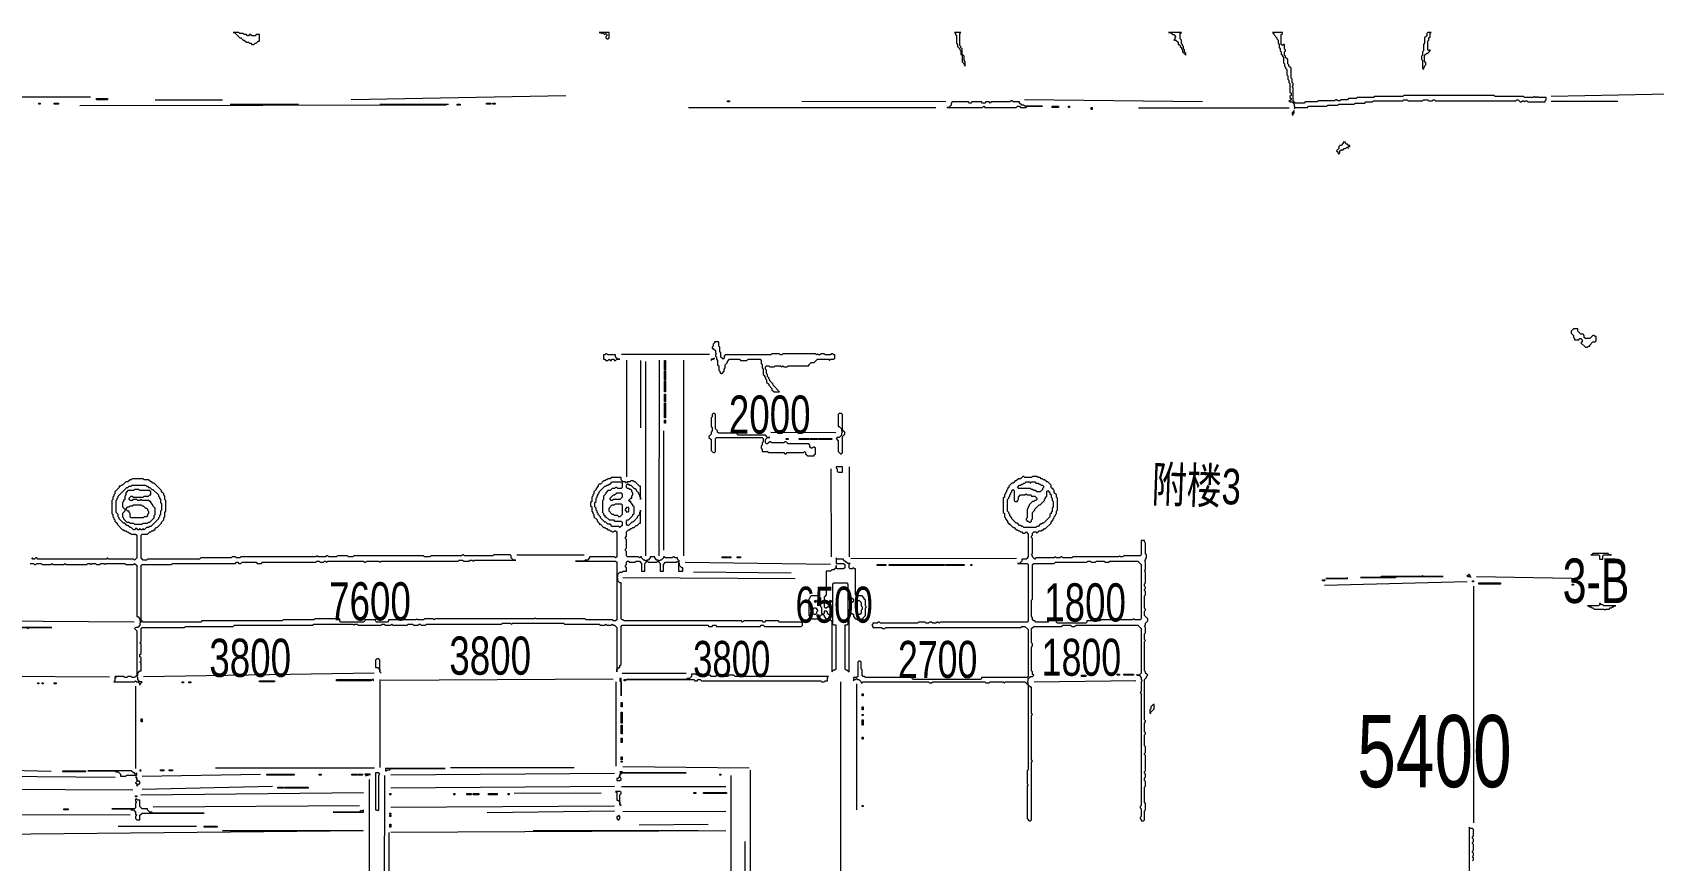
# Model space of a CAD drawing. Extents: x 25 to 4929, y 26 to 3478.
# Drawn here: x 2657 to 4150, y 2715 to 3478 of the extents above; entities that cross this region are included whole.
import ezdxf

# ---------------------------------------------------------------- set-up
doc = ezdxf.new("R2010")
doc.units = 0
for name, color, linetype, lineweight in [('OCR_TEXT', 6, 'Continuous', 0), ('TRACE_CURVE', 6, 'Continuous', 0), ('TRACE_STRAIGHT', 5, 'Continuous', 0), ('TRACE_TEXT_SYMBOL', 6, 'Continuous', 0)]:
    doc.layers.add(name, color=color, linetype=linetype, lineweight=lineweight)
doc.styles.add('wqy-unicode', font='wqy-unicode.lff')

msp = doc.modelspace()

# ---------------------------------------------------------------- linework, layer by layer
at = {"layer": 'TRACE_CURVE', "color": 6}
for points in [[(2778, 3031), (2779, 3032), (2779, 3036), (2780, 3037), (2780, 3047), (2779, 3048), (2779, 3051), (2778, 3052), (2778, 3053), (2776, 3055), (2776, 3056), (2769, 3063), (2768, 3063), (2767, 3064), (2766, 3064), (2764, 3066), (2760, 3066), (2759, 3067), (2749, 3067), (2748, 3066), (2747, 3066), (2745, 3064), (2743, 3064), (2740, 3061), (2739, 3061), (2738, 3060), (2737, 3060), (2737, 3059), (2733, 3055), (2733, 3053), (2732, 3052), (2732, 3051), (2731, 3050), (2731, 3048), (2730, 3047), (2730, 3035), (2731, 3034), (2731, 3032), (2732, 3031), (2732, 3030), (2733, 3029), (2733, 3028), (2735, 3026), (2735, 3025), (2740, 3020), (2741, 3020), (2742, 3019), (2743, 3019), (2744, 3018), (2745, 3018), (2746, 3017), (2747, 3017), (2748, 3016), (2752, 3016), (2753, 3015), (2753, 2994), (2751, 2992), (2750, 2993), (2727, 2993), (2726, 2994), (2725, 2993), (2662, 2993), (2661, 2994), (2660, 2994)], [(3190, 3068), (3189, 3067), (3187, 3067), (3186, 3066), (3185, 3066), (3184, 3065), (3183, 3065), (3180, 3062), (3179, 3062), (3178, 3061), (3178, 3060), (3176, 3058), (3176, 3057), (3174, 3055), (3174, 3053), (3173, 3052), (3173, 3051), (3172, 3050), (3172, 3046), (3171, 3045), (3171, 3042), (3172, 3041), (3172, 3037), (3173, 3036), (3173, 3035), (3174, 3034), (3174, 3032), (3177, 3029), (3177, 3028), (3179, 3026), (3179, 3025), (3180, 3025), (3183, 3022), (3184, 3022), (3185, 3021), (3186, 3021), (3187, 3020), (3188, 3020), (3189, 3019), (3190, 3019), (3191, 3018), (3192, 3018), (3193, 3019), (3194, 3019), (3195, 3018), (3195, 2995), (3194, 2994), (3193, 2995), (3170, 2995), (3170, 2994), (3168, 2992), (3166, 2992), (3165, 2991), (3157, 2991), (3194, 2991), (3195, 2990), (3195, 2937), (3194, 2936), (3192, 2936), (3191, 2937), (3167, 2937), (3166, 2938), (3121, 2938), (3120, 2939)], [(3210, 3043), (3208, 3045), (3208, 3046), (3207, 3046), (3206, 3047), (3208, 3049), (3209, 3049), (3209, 3051), (3210, 3052), (3210, 3054), (3209, 3055), (3209, 3056), (3208, 3057), (3207, 3057), (3206, 3058), (3205, 3058), (3204, 3059), (3204, 3061), (3205, 3062), (3206, 3062), (3207, 3061), (3208, 3061), (3211, 3058), (3212, 3058), (3213, 3057), (3213, 3056), (3215, 3054), (3215, 3053), (3216, 3052), (3216, 3051), (3217, 3050), (3217, 3048), (3217, 3060), (3216, 3060), (3212, 3064), (3211, 3064), (3210, 3065), (3208, 3065), (3207, 3064), (3205, 3064), (3204, 3063), (3203, 3064), (3201, 3064), (3199, 3066), (3199, 3068), (3190, 3068)], [(3569, 3069), (3567, 3067), (3565, 3067), (3563, 3065), (3562, 3065), (3560, 3063), (3559, 3063), (3556, 3060), (3556, 3059), (3555, 3058), (3555, 3057), (3554, 3056), (3554, 3055), (3553, 3054), (3553, 3053), (3552, 3052), (3552, 3050), (3551, 3049), (3551, 3036), (3552, 3035), (3552, 3032), (3553, 3031), (3553, 3030), (3555, 3028), (3555, 3027), (3556, 3026), (3556, 3025), (3557, 3025), (3560, 3022), (3561, 3022), (3563, 3020), (3564, 3020), (3565, 3019), (3566, 3019), (3567, 3018), (3568, 3018), (3569, 3017), (3571, 3017), (3572, 3018), (3574, 3016), (3574, 2995), (3572, 2993), (3568, 2993), (3568, 2991), (3566, 2989), (3564, 2989), (3573, 2989), (3574, 2988), (3574, 2936), (3573, 2935), (3493, 2935), (3492, 2934), (3491, 2935), (3490, 2935), (3489, 2934), (3486, 2934), (3485, 2935), (3483, 2935), (3482, 2934), (3480, 2934), (3479, 2935), (3473, 2935), (3472, 2934), (3438, 2934)], [(3598, 3054), (3598, 3056), (3597, 3057), (3597, 3058), (3596, 3058), (3595, 3059), (3595, 3061), (3592, 3064), (3591, 3064), (3589, 3066), (3588, 3066), (3587, 3067), (3586, 3067), (3585, 3068), (3583, 3068), (3582, 3069), (3578, 3069), (3577, 3068), (3571, 3068), (3570, 3069), (3569, 3069)], [(3588, 3026), (3587, 3026), (3586, 3025), (3585, 3025), (3583, 3023), (3582, 3023), (3581, 3022), (3570, 3022), (3569, 3023), (3568, 3023), (3567, 3024), (3566, 3024), (3564, 3026), (3563, 3026), (3559, 3030), (3559, 3031), (3557, 3033), (3557, 3034), (3556, 3035), (3556, 3036), (3555, 3037), (3555, 3048), (3556, 3049), (3556, 3050), (3557, 3051), (3557, 3052), (3558, 3053), (3558, 3054), (3559, 3055), (3559, 3056)], [(3559, 3056), (3560, 3057), (3561, 3056), (3561, 3047), (3562, 3046), (3564, 3046), (3564, 3047), (3565, 3048), (3565, 3050), (3567, 3052), (3571, 3052), (3572, 3053), (3573, 3052), (3576, 3052), (3577, 3051), (3580, 3051), (3582, 3049), (3582, 3048), (3581, 3047), (3580, 3047), (3579, 3046), (3578, 3046), (3575, 3043), (3575, 3042), (3574, 3041), (3574, 3040), (3573, 3039), (3573, 3031), (3572, 3030), (3572, 3029), (3573, 3028), (3574, 3028), (3575, 3027), (3576, 3027), (3577, 3028), (3577, 3029), (3578, 3030), (3578, 3036), (3580, 3038), (3580, 3039), (3584, 3043), (3585, 3043), (3589, 3047), (3589, 3048), (3590, 3049), (3590, 3050), (3591, 3051), (3591, 3055), (3592, 3056), (3594, 3054), (3594, 3053), (3595, 3052), (3595, 3050), (3596, 3049), (3596, 3047), (3597, 3046), (3597, 3041), (3596, 3040), (3596, 3037), (3595, 3036), (3595, 3035), (3594, 3034), (3594, 3032), (3588, 3026)], [(3681, 2982), (3682, 2983), (3682, 2990), (3681, 2991), (3682, 2992), (3682, 2993), (3683, 2994), (3683, 2997), (3682, 2998), (3682, 3008), (3681, 3009), (3681, 3010), (3678, 3010), (3678, 2997), (3677, 2996), (3662, 2996), (3661, 2995), (3659, 2995), (3658, 2996), (3657, 2995), (3615, 2995), (3614, 2994), (3606, 2994), (3605, 2995), (3604, 2995), (3603, 2994), (3600, 2994), (3599, 2995), (3598, 2994), (3581, 2994), (3580, 2993), (3578, 2995), (3578, 2996), (3577, 2997), (3578, 2998), (3578, 3012), (3577, 3013), (3577, 3014), (3578, 3015), (3578, 3017), (3579, 3018), (3581, 3018), (3582, 3017), (3584, 3019), (3586, 3019), (3587, 3020), (3588, 3020), (3589, 3021), (3590, 3021), (3595, 3026), (3595, 3027), (3597, 3029), (3597, 3030), (3598, 3031), (3598, 3032), (3599, 3033), (3599, 3034), (3600, 3035), (3600, 3037), (3601, 3038), (3601, 3049), (3600, 3050), (3600, 3052), (3598, 3054)], [(3050, 2992), (3053, 2992), (3054, 2991), (3059, 2991), (3060, 2992), (3062, 2992), (3063, 2991), (3064, 2992), (3102, 2992), (3100, 2992), (3098, 2994), (3098, 2996), (3097, 2997), (3082, 2997), (3081, 2996), (3055, 2996), (3054, 2997), (3053, 2997), (3052, 2996), (3024, 2996), (3023, 2995), (3018, 2995), (3017, 2996), (2953, 2996), (2952, 2995), (2948, 2995), (2947, 2996), (2938, 2996), (2937, 2995), (2930, 2995), (2929, 2996), (2928, 2996), (2927, 2995), (2920, 2995), (2919, 2996), (2918, 2995), (2849, 2995), (2848, 2994), (2845, 2994), (2844, 2995), (2841, 2995), (2840, 2994), (2812, 2994), (2811, 2993), (2763, 2993), (2762, 2992), (2759, 2992), (2757, 2994), (2757, 3015), (2758, 3016), (2763, 3016), (2765, 3018), (2766, 3018), (2767, 3019), (2768, 3019), (2769, 3020), (2770, 3020), (2770, 3021), (2771, 3022), (2772, 3022), (2776, 3026), (2776, 3027), (2778, 3029), (2778, 3031)], [(3240, 2994), (3239, 2995), (3238, 2995), (3238, 2994), (3236, 2992), (3235, 2992), (3234, 2991), (3233, 2992), (3232, 2992), (3230, 2994), (3230, 2995), (3226, 2995), (3226, 2994), (3224, 2992), (3223, 2992), (3222, 2991), (3221, 2992), (3220, 2992), (3218, 2994), (3218, 2995), (3217, 2995), (3216, 2994), (3215, 2995), (3205, 2995), (3204, 2996), (3204, 3000), (3203, 3001), (3203, 3002), (3204, 3003), (3204, 3011), (3203, 3012), (3203, 3013), (3204, 3014), (3204, 3018), (3206, 3020), (3207, 3020), (3208, 3021), (3209, 3021), (3210, 3022), (3211, 3022), (3213, 3024), (3214, 3024), (3216, 3026), (3217, 3026), (3217, 3038), (3217, 3037), (3216, 3036), (3216, 3034), (3214, 3032), (3214, 3031), (3210, 3027), (3209, 3027), (3206, 3024), (3205, 3024), (3204, 3025), (3204, 3028), (3205, 3029), (3206, 3029), (3210, 3033), (3210, 3034), (3211, 3035), (3211, 3041), (3210, 3042), (3210, 3043)], [(2655, 2989), (2658, 2989), (2659, 2988), (2660, 2988), (2661, 2989), (2665, 2989), (2666, 2988), (2674, 2988), (2675, 2989), (2676, 2988), (2686, 2988), (2687, 2989), (2688, 2988), (2707, 2988), (2708, 2989), (2710, 2989), (2711, 2988), (2712, 2989), (2715, 2989), (2716, 2988), (2719, 2988), (2720, 2989), (2723, 2989), (2724, 2988), (2725, 2989), (2742, 2989)], [(2660, 2994), (2659, 2993), (2658, 2993), (2657, 2994), (2656, 2993)], [(2742, 2989), (2743, 2988), (2750, 2988), (2751, 2989), (2753, 2987), (2753, 2940), (2754, 2940), (2756, 2938), (2756, 2936), (2757, 2935), (2756, 2934), (2756, 2932), (2754, 2930), (2752, 2930), (2751, 2929), (2753, 2927), (2753, 2886), (2751, 2884), (2749, 2884), (2748, 2885), (2745, 2885), (2744, 2884), (2742, 2884), (2741, 2885), (2733, 2885), (2734, 2884), (2733, 2883), (2733, 2881), (2732, 2880), (2751, 2880), (2752, 2881), (2753, 2880), (2754, 2880), (2756, 2878), (2756, 2877), (2756, 2878), (2758, 2880), (2756, 2880), (2754, 2882), (2754, 2884), (2753, 2885), (2754, 2886), (2754, 2888), (2756, 2890), (2757, 2890), (2757, 2897), (2756, 2898), (2757, 2899), (2757, 2902), (2756, 2903), (2756, 2905), (2757, 2906), (2757, 2915), (2756, 2916), (2757, 2917), (2757, 2929), (2758, 2930), (2797, 2930), (2798, 2931), (2842, 2931), (2843, 2932), (2915, 2932), (2916, 2933), (2952, 2933)], [(3120, 2939), (3119, 2938), (3028, 2938), (3027, 2937), (3026, 2938), (3018, 2938), (3017, 2937), (3012, 2937), (3011, 2938), (3010, 2937), (2985, 2937), (2985, 2936), (2984, 2935), (2974, 2935), (2973, 2936), (2973, 2937), (2963, 2937), (2963, 2936), (2962, 2935), (2941, 2935), (2940, 2936), (2940, 2938), (2939, 2937), (2938, 2938), (2917, 2938), (2916, 2937), (2888, 2937), (2887, 2936), (2813, 2936), (2812, 2935), (2759, 2935), (2757, 2937), (2757, 2987), (2758, 2988), (2785, 2988), (2786, 2989), (2844, 2989), (2845, 2990), (2846, 2990), (2847, 2989), (2849, 2989), (2850, 2990), (2863, 2990), (2864, 2989), (2868, 2989), (2869, 2990), (2918, 2990), (2919, 2991), (2921, 2991), (2922, 2990), (2925, 2990), (2926, 2991), (2927, 2991), (2928, 2990), (2929, 2991), (2962, 2991), (2963, 2990), (2964, 2990), (2965, 2991), (2976, 2991), (2977, 2990), (2978, 2991), (3049, 2991), (3050, 2992)], [(3332, 2936), (3331, 2935), (3330, 2935), (3329, 2936), (3312, 2936), (3311, 2935), (3310, 2936), (3202, 2936), (3201, 2937), (3200, 2937), (3199, 2938), (3199, 2971), (3198, 2971), (3196, 2973), (3196, 2975), (3195, 2976), (3196, 2977), (3196, 2979), (3198, 2981), (3200, 2981), (3201, 2982), (3204, 2982), (3204, 2985), (3203, 2986), (3203, 2987), (3204, 2988), (3204, 2990), (3205, 2991), (3206, 2991), (3207, 2990), (3212, 2990), (3213, 2991), (3216, 2991), (3218, 2989), (3218, 2982), (3221, 2982), (3221, 2989), (3223, 2991), (3224, 2990), (3232, 2990), (3233, 2991), (3235, 2989), (3235, 2982), (3238, 2982), (3238, 2988), (3240, 2990), (3250, 2990), (3251, 2991), (3252, 2990), (3252, 2982), (3256, 2982), (3256, 2985), (3255, 2985), (3253, 2987), (3253, 2989), (3252, 2990), (3253, 2991), (3251, 2993), (3251, 2994), (3249, 2994), (3248, 2995), (3247, 2995), (3246, 2994), (3240, 2994)], [(3681, 2753), (3681, 2761), (3682, 2762), (3682, 2768), (3681, 2769), (3681, 2783), (3682, 2784), (3682, 2788), (3681, 2789), (3681, 2791), (3682, 2792), (3682, 2795), (3681, 2796), (3681, 2797), (3682, 2798), (3682, 2812), (3681, 2813), (3681, 2814), (3682, 2815), (3682, 2820), (3681, 2821), (3681, 2831), (3682, 2832), (3682, 2833), (3681, 2834), (3681, 2842), (3682, 2843), (3682, 2844), (3681, 2845), (3681, 2882), (3683, 2884), (3683, 2885), (3684, 2886), (3682, 2888), (3682, 2889), (3681, 2890), (3681, 2917), (3682, 2918), (3681, 2919), (3681, 2924), (3682, 2925), (3682, 2930), (3681, 2931), (3682, 2932), (3682, 2934), (3684, 2936), (3684, 2938), (3681, 2941), (3681, 2945), (3682, 2946), (3682, 2947), (3681, 2948), (3681, 2959), (3682, 2960), (3682, 2963), (3681, 2964), (3681, 2965), (3682, 2966), (3682, 2967), (3681, 2968), (3681, 2970), (3682, 2971), (3682, 2981), (3681, 2982)], [(2952, 2933), (2953, 2932), (2954, 2933), (2956, 2933), (2957, 2932), (2978, 2932), (2979, 2933), (2981, 2933), (2982, 2932), (2987, 2932), (2988, 2933), (2989, 2932), (3002, 2932), (3003, 2933), (3007, 2933), (3008, 2932), (3012, 2932), (3013, 2933), (3014, 2933), (3015, 2932), (3019, 2932), (3020, 2933), (3089, 2933), (3090, 2934), (3097, 2934), (3098, 2933), (3099, 2934), (3146, 2934), (3147, 2933), (3179, 2933), (3180, 2932), (3184, 2932), (3185, 2933), (3186, 2932), (3190, 2932), (3191, 2933), (3192, 2932), (3193, 2932), (3195, 2930), (3195, 2889), (3195, 2891), (3197, 2893), (3198, 2893), (3198, 2895), (3199, 2896), (3199, 2931), (3200, 2932), (3279, 2932), (3280, 2931), (3283, 2931), (3284, 2932), (3286, 2932), (3287, 2931), (3327, 2931), (3328, 2932), (3330, 2932), (3331, 2931), (3365, 2931), (3366, 2932), (3366, 2934), (3365, 2935), (3345, 2935), (3344, 2936), (3332, 2936)], [(3438, 2934), (3437, 2935), (3436, 2935), (3435, 2934), (3431, 2934), (3431, 2933), (3430, 2932), (3431, 2931), (3431, 2930), (3439, 2930), (3440, 2929), (3442, 2929), (3443, 2930), (3567, 2930), (3568, 2931), (3571, 2931), (3574, 2928), (3574, 2885), (3573, 2884), (3531, 2884), (3531, 2883), (3530, 2882), (3468, 2882), (3467, 2883), (3467, 2884), (3424, 2884), (3423, 2885), (3422, 2885), (3421, 2886), (3421, 2891), (3420, 2892), (3420, 2898), (3419, 2899), (3418, 2899), (3417, 2898), (3417, 2885), (3416, 2884), (3413, 2884), (3413, 2881), (3414, 2882), (3415, 2882), (3416, 2883), (3417, 2882), (3418, 2882), (3420, 2880), (3420, 2879), (3421, 2879), (3422, 2880), (3482, 2880), (3483, 2879), (3485, 2879), (3486, 2880), (3534, 2880), (3535, 2879), (3538, 2879), (3539, 2880), (3551, 2880), (3552, 2879), (3553, 2880), (3571, 2880), (3574, 2877), (3574, 2799), (3573, 2798), (3573, 2786)], [(3573, 2786), (3574, 2785), (3573, 2784), (3573, 2754), (3575, 2752), (3576, 2752), (3577, 2753), (3577, 2806), (3578, 2807), (3577, 2808), (3577, 2849), (3578, 2850), (3577, 2851), (3577, 2875), (3576, 2875), (3574, 2877), (3574, 2879), (3573, 2880), (3574, 2881), (3574, 2883), (3576, 2885), (3578, 2885), (3579, 2886), (3578, 2887), (3578, 2889), (3577, 2890), (3577, 2912), (3578, 2913), (3578, 2915), (3577, 2916), (3577, 2929), (3579, 2931), (3605, 2931), (3606, 2932), (3613, 2932), (3614, 2931), (3617, 2931), (3618, 2932), (3675, 2932), (3678, 2929), (3678, 2888), (3676, 2886), (3675, 2886), (3674, 2887), (3674, 2886), (3676, 2886), (3678, 2884), (3678, 2882), (3679, 2881), (3678, 2880), (3678, 2871), (3677, 2870), (3678, 2869), (3678, 2766), (3677, 2765), (3677, 2764), (3678, 2763), (3678, 2756), (3677, 2755), (3677, 2754), (3678, 2753), (3678, 2752), (3680, 2752), (3681, 2753)]]:
    msp.add_lwpolyline(points, dxfattribs=at)
for points in [[(2748, 3060), (2749, 3061), (2761, 3061), (2762, 3060), (2763, 3060), (2764, 3059), (2765, 3059), (2767, 3057), (2768, 3057), (2773, 3052), (2773, 3051), (2774, 3050), (2774, 3049), (2775, 3048), (2775, 3045), (2776, 3044), (2776, 3038), (2775, 3037), (2775, 3034), (2774, 3033), (2774, 3032), (2773, 3031), (2773, 3030), (2766, 3023), (2765, 3023), (2764, 3022), (2762, 3022), (2760, 3020), (2759, 3021), (2758, 3020), (2757, 3020), (2756, 3021), (2755, 3020), (2754, 3020), (2753, 3021), (2752, 3021), (2751, 3020), (2750, 3020), (2748, 3022), (2747, 3022), (2745, 3024), (2744, 3024), (2742, 3026), (2741, 3026), (2737, 3030), (2737, 3031), (2736, 3032), (2736, 3034), (2734, 3036), (2734, 3047), (2735, 3048), (2735, 3049), (2736, 3050), (2736, 3051), (2744, 3059), (2745, 3059), (2746, 3060)], [(3191, 3064), (3199, 3064), (3200, 3063), (3200, 3059), (3199, 3058), (3196, 3058), (3195, 3059), (3194, 3059), (3193, 3058), (3191, 3058), (3189, 3056), (3187, 3056), (3185, 3054), (3185, 3053), (3183, 3051), (3183, 3048), (3182, 3047), (3182, 3036), (3183, 3035), (3183, 3034), (3184, 3033), (3184, 3032), (3185, 3032), (3188, 3029), (3192, 3029), (3193, 3028), (3199, 3028), (3200, 3027), (3200, 3024), (3198, 3022), (3197, 3023), (3191, 3023), (3189, 3025), (3187, 3025), (3185, 3027), (3184, 3027), (3180, 3031), (3180, 3032), (3178, 3034), (3178, 3035), (3177, 3036), (3177, 3037), (3176, 3038), (3176, 3040), (3175, 3041), (3175, 3045), (3176, 3046), (3176, 3049), (3177, 3050), (3177, 3051), (3178, 3052), (3178, 3053), (3179, 3054), (3179, 3055), (3184, 3060), (3185, 3060), (3186, 3061), (3187, 3061), (3188, 3062), (3189, 3062)], [(3571, 3063), (3572, 3064), (3575, 3064), (3576, 3063), (3577, 3064), (3580, 3064), (3581, 3063), (3583, 3063), (3584, 3062), (3585, 3062), (3586, 3061), (3587, 3061), (3588, 3060), (3588, 3059), (3587, 3058), (3587, 3057), (3585, 3055), (3582, 3055), (3581, 3056), (3579, 3056), (3578, 3057), (3577, 3057), (3576, 3058), (3565, 3058), (3564, 3059), (3566, 3061), (3567, 3061), (3568, 3062), (3569, 3062), (3570, 3063)], [(3195, 3054), (3199, 3054), (3200, 3053), (3200, 3050), (3198, 3048), (3192, 3048), (3191, 3047), (3190, 3047), (3189, 3048), (3189, 3049), (3192, 3052), (3193, 3052)], [(3193, 3043), (3194, 3044), (3199, 3044), (3200, 3043), (3200, 3034), (3198, 3032), (3197, 3032), (3196, 3033), (3193, 3033), (3192, 3034), (3191, 3034), (3188, 3037), (3188, 3040), (3191, 3043)], [(3205, 3041), (3206, 3040), (3206, 3037), (3205, 3036), (3203, 3038), (3203, 3039)], [(3628, 2990), (3629, 2991), (3631, 2991), (3632, 2990), (3636, 2990), (3637, 2991), (3644, 2991), (3645, 2990), (3648, 2990), (3649, 2991), (3675, 2991), (3678, 2988), (3678, 2938), (3677, 2937), (3672, 2937), (3671, 2938), (3670, 2937), (3641, 2937), (3640, 2936), (3628, 2936), (3628, 2935), (3627, 2934), (3601, 2934), (3600, 2935), (3600, 2936), (3593, 2936), (3592, 2935), (3581, 2935), (3580, 2936), (3579, 2936), (3578, 2937), (3578, 2939), (3577, 2940), (3577, 2955), (3578, 2956), (3578, 2988), (3579, 2989), (3598, 2989), (3599, 2990)]]:
    msp.add_lwpolyline(points, close=True, dxfattribs=at)
at = {"layer": 'TRACE_STRAIGHT', "color": 5}
for p, q in [((2629.4, 3418.6), (2710.6, 3418.6)), ((2950.6, 3416.1), (3148.1, 3419.9)), ((4055.6, 3419.4), (4179.4, 3421.9)), ((2700.6, 3410.8), (3038.1, 3411.3)), ((2770, 3416), (2832, 3416)), ((2839, 3412), (2902, 3412)), ((2977, 3412), (3040, 3412)), ((3261, 3409), (3489, 3409)), ((3365.6, 3414.8), (3498.1, 3414.4)), ((3570.6, 3416.1), (3734.4, 3414.4)), ((3675.6, 3408.6), (3814.4, 3408.6)), ((4055.6, 3414.6), (4116.9, 3414.8)), ((3199.4, 3181.6), (3280.6, 3181.6)), ((3204.4, 3068.6), (3204.4, 3176.1)), ((3217, 3176), (3217, 3114)), ((3221.5, 3174.9), (3221.6, 2996.1)), ((3234.2, 2996.1), (3234.3, 3176.1)), ((3256.4, 3176.1), (3256.4, 2996.1)), ((3238.3, 3001.1), (3238.4, 3111.1)), ((3336.9, 3109.8), (3396.9, 3109.7)), ((3392.3, 3076.1), (3392.4, 2994.9)), ((3409, 3078), (3409, 2995)), ((3103, 2997), (3165, 2997)), ((3258.1, 2990), (3391.9, 2988.4)), ((3410.6, 2993.6), (3563.1, 2993.7)), ((3200.6, 2976.1), (3359.4, 2975.1)), ((3265.6, 2981.1), (3355.6, 2980.4)), ((3846.8, 2969), (3978.2, 2972.2)), ((3986.8, 2976.8), (4074.4, 2975.4)), ((3984, 2968), (3984, 2750)), ((2599.4, 2936.4), (2750.6, 2935.3)), ((2628.1, 2885.2), (2728.1, 2884.5)), ((2759.4, 2885), (2971.8, 2888.1)), ((2977, 2882), (2977, 2801)), ((2978.1, 2881.6), (3191.9, 2882.8)), ((3200, 2888), (3259, 2888)), ((3579.4, 2879.9), (3673.2, 2881.2)), ((2752, 2876), (2752, 2800)), ((3194.4, 2802.4), (3194.4, 2879.9)), ((3401, 2880), (3401, 2680)), ((3416, 2878), (3416, 2762)), ((2590.6, 2799.9), (2674.4, 2797.6)), ((2591.9, 2793.4), (2733.1, 2792.2)), ((2758.1, 2793.2), (2866.9, 2795)), ((2825.6, 2800.6), (2971.9, 2800.7)), ((2981.3, 2651.1), (2981.4, 2793.6)), ((2986.9, 2794.4), (3193.1, 2795.8)), ((3042, 2801), (3156, 2801)), ((3200.6, 2801.9), (3316.9, 2800.7)), ((3300.4, 2644.9), (3300.5, 2793.6)), ((3318.3, 2641.1), (3318.3, 2798.6)), ((2594.4, 2781.2), (2749.4, 2780.4)), ((2756.9, 2776), (2961.9, 2778.1)), ((2758.1, 2781.1), (2878.1, 2783.8)), ((2967.3, 2651.1), (2967.5, 2789.9)), ((2986.9, 2782.2), (3193.1, 2783.7)), ((3100.6, 2777.4), (3180.6, 2777.7)), ((3199.4, 2783.6), (3295.6, 2783.6)), ((2768.1, 2764.7), (2958.1, 2765.9)), ((2986.9, 2764.4), (3193.1, 2765.8)), ((2594.4, 2757.8), (2746.9, 2757.4)), ((2736, 2747), (2808, 2747)), ((3075.6, 2759.5), (3193.1, 2761)), ((3200.6, 2760.6), (3295.6, 2760.7)), ((3215.6, 2748.3), (3279.4, 2748.8)), ((2600.6, 2739.4), (2961.9, 2743.1)), ((2832, 2743), (2961, 2743)), ((2985.4, 2651.1), (2985.4, 2741.1)), ((2986.9, 2741.5), (3295.6, 2742.9)), ((3118, 2743), (3270, 2743)), ((3313, 2733), (3313, 2651))]:
    msp.add_line(p, q, dxfattribs=at)
at = {"layer": 'TRACE_TEXT_SYMBOL', "color": 6}
for points in [[(2842, 3478), (2843, 3478), (2848, 3473), (2849, 3473), (2851, 3471), (2852, 3471), (2854, 3469), (2856, 3469), (2857, 3468), (2858, 3468), (2859, 3467), (2861, 3467), (2862, 3468), (2863, 3468), (2865, 3470), (2866, 3470), (2866, 3476), (2863, 3476), (2862, 3475), (2859, 3475), (2858, 3476), (2857, 3476), (2856, 3475), (2855, 3475), (2854, 3476), (2852, 3476), (2851, 3477), (2848, 3477), (2847, 3478)], [(3179, 3478), (3180, 3478), (3181, 3477), (3182, 3478), (3184, 3476), (3185, 3477), (3186, 3476), (3186, 3475), (3185, 3474), (3185, 3473), (3186, 3472), (3187, 3472), (3188, 3473), (3188, 3478)], [(3506, 3478), (3507, 3477), (3507, 3476), (3508, 3475), (3508, 3468), (3509, 3467), (3509, 3465), (3511, 3463), (3511, 3462), (3512, 3461), (3512, 3458), (3513, 3457), (3513, 3451), (3515, 3449), (3515, 3448), (3516, 3447), (3516, 3451), (3515, 3452), (3515, 3456), (3513, 3458), (3513, 3463), (3512, 3464), (3512, 3465), (3511, 3466), (3511, 3477), (3512, 3478)], [(3703, 3478), (3705, 3478), (3707, 3476), (3708, 3476), (3710, 3474), (3709, 3473), (3709, 3472), (3708, 3471), (3710, 3471), (3712, 3469), (3712, 3467), (3713, 3467), (3714, 3466), (3714, 3465), (3715, 3464), (3715, 3463), (3716, 3462), (3716, 3460), (3719, 3457), (3719, 3459), (3718, 3460), (3718, 3462), (3717, 3463), (3717, 3465), (3716, 3466), (3716, 3467), (3715, 3468), (3715, 3471), (3714, 3472), (3714, 3477), (3715, 3478)], [(3942, 3478), (3941, 3477), (3941, 3475), (3939, 3473), (3939, 3468), (3938, 3467), (3938, 3461), (3937, 3460), (3937, 3457), (3936, 3456), (3936, 3453), (3937, 3452), (3937, 3445), (3938, 3444), (3938, 3445), (3939, 3446), (3939, 3447), (3940, 3448), (3940, 3450), (3939, 3451), (3939, 3457), (3941, 3459), (3942, 3459), (3944, 3461), (3944, 3462), (3943, 3461), (3942, 3462), (3942, 3470), (3943, 3471), (3943, 3473), (3944, 3474), (3944, 3477), (3945, 3478)], [(2663, 3413), (2664, 3413), (2664, 3412), (2663, 3412)], [(2677, 3413), (2681, 3413), (2681, 3412), (2677, 3412)], [(2716, 3417), (2726, 3417), (2726, 3416), (2716, 3416)], [(3048, 3412), (3051, 3412), (3051, 3411), (3048, 3411)], [(3075, 3413), (3079, 3413), (3079, 3412), (3075, 3412)], [(3081, 3413), (3083, 3413), (3083, 3412), (3081, 3412)], [(3297, 3415), (3299, 3415), (3299, 3414), (3297, 3414)], [(3558, 3415), (3557, 3414), (3540, 3414), (3539, 3413), (3538, 3414), (3535, 3414), (3534, 3413), (3532, 3413), (3531, 3414), (3522, 3414), (3521, 3413), (3520, 3413), (3519, 3414), (3504, 3414), (3503, 3413), (3503, 3411), (3501, 3409), (3499, 3409), (3532, 3409), (3533, 3410), (3534, 3409), (3563, 3409), (3564, 3410), (3566, 3410), (3567, 3409), (3572, 3409), (3573, 3410), (3587, 3410), (3571, 3410), (3570, 3411), (3568, 3411), (3566, 3413), (3566, 3414), (3560, 3414), (3559, 3415)], [(3596, 3410), (3602, 3410), (3602, 3409), (3596, 3409)], [(3611, 3410), (3612, 3410), (3612, 3409), (3611, 3409)], [(3632, 3409), (3633, 3409), (3633, 3407), (3632, 3407)], [(3819, 3406), (3817, 3404), (3817, 3402), (3818, 3402), (3818, 3403), (3819, 3404)], [(3864, 3377), (3864, 3376), (3862, 3374), (3861, 3374), (3860, 3373), (3860, 3371), (3858, 3369), (3859, 3368), (3859, 3367), (3860, 3366), (3861, 3367), (3861, 3369), (3862, 3370), (3864, 3370), (3865, 3371), (3866, 3371), (3867, 3372), (3868, 3372), (3869, 3371), (3868, 3372), (3869, 3373), (3870, 3373), (3870, 3374), (3869, 3374), (3868, 3375), (3867, 3375), (3866, 3376), (3866, 3377)], [(4076, 3205), (4074, 3203), (4074, 3201), (4076, 3199), (4076, 3197), (4077, 3196), (4077, 3195), (4081, 3195), (4082, 3196), (4083, 3196), (4084, 3195), (4084, 3193), (4083, 3192), (4087, 3188), (4089, 3188), (4090, 3189), (4091, 3189), (4091, 3190), (4094, 3193), (4096, 3193), (4097, 3194), (4097, 3198), (4096, 3198), (4095, 3199), (4094, 3199), (4091, 3196), (4087, 3196), (4086, 3197), (4086, 3199), (4085, 3200), (4083, 3200), (4080, 3203), (4080, 3205)], [(3185, 3182), (3184, 3181), (3183, 3181), (3183, 3177), (3184, 3177), (3185, 3176), (3187, 3176), (3188, 3177), (3189, 3176), (3190, 3176), (3191, 3177), (3192, 3177), (3193, 3176), (3194, 3176), (3195, 3177), (3198, 3177), (3196, 3177), (3194, 3179), (3194, 3181), (3187, 3181), (3186, 3182)], [(3239, 3176), (3240, 3176), (3240, 3167), (3239, 3167)], [(3239, 3166), (3240, 3166), (3240, 3158), (3239, 3158)], [(3285, 3178), (3284, 3177), (3282, 3177), (3282, 3176), (3283, 3177), (3284, 3177)], [(3239, 3157), (3240, 3157), (3240, 3147), (3239, 3147)], [(3239, 3145), (3240, 3145), (3240, 3138), (3239, 3138)], [(3239, 3137), (3240, 3137), (3240, 3123), (3239, 3123)], [(3239, 3121), (3240, 3121), (3240, 3118), (3239, 3118)], [(3400, 3127), (3399, 3126), (3399, 3115), (3400, 3115), (3402, 3113), (3402, 3111), (3403, 3110), (3402, 3109), (3402, 3107), (3400, 3105), (3398, 3105), (3397, 3104), (3399, 3102), (3399, 3092), (3401, 3090), (3402, 3090), (3403, 3091), (3403, 3106), (3405, 3108), (3405, 3110), (3403, 3112), (3403, 3126), (3402, 3127)], [(3351, 3104), (3353, 3104), (3353, 3103), (3351, 3103)], [(3363, 3104), (3372, 3104), (3372, 3103), (3363, 3103)], [(3373, 3104), (3380, 3104), (3380, 3103), (3373, 3103)], [(3381, 3104), (3393, 3104), (3393, 3103), (3381, 3103)], [(3397, 3078), (3397, 3077), (3398, 3076), (3398, 3074), (3399, 3073), (3403, 3073), (3403, 3078)], [(2751, 3057), (2750, 3056), (2745, 3056), (2743, 3054), (2743, 3052), (2742, 3051), (2742, 3048), (2741, 3047), (2741, 3046), (2740, 3045), (2740, 3041), (2742, 3039), (2742, 3037), (2740, 3035), (2740, 3032), (2741, 3031), (2741, 3030), (2744, 3027), (2746, 3027), (2747, 3026), (2750, 3026), (2751, 3025), (2758, 3025), (2759, 3026), (2763, 3026), (2764, 3027), (2765, 3027), (2769, 3031), (2769, 3033), (2770, 3034), (2770, 3040), (2768, 3042), (2768, 3043), (2766, 3045), (2766, 3046), (2765, 3046), (2764, 3047), (2758, 3047), (2757, 3048), (2756, 3047), (2754, 3047), (2753, 3048), (2750, 3048), (2749, 3047), (2747, 3047), (2746, 3048), (2746, 3049), (2748, 3051), (2749, 3051), (2750, 3050), (2759, 3050), (2760, 3051), (2764, 3051), (2765, 3052), (2766, 3052), (2766, 3055), (2765, 3056), (2756, 3056), (2755, 3057)], [(2749, 3042), (2750, 3043), (2757, 3043), (2758, 3042), (2759, 3042), (2761, 3040), (2762, 3040), (2763, 3039), (2763, 3038), (2764, 3037), (2764, 3035), (2763, 3034), (2763, 3033), (2762, 3032), (2760, 3032), (2759, 3031), (2748, 3031), (2747, 3032), (2747, 3035), (2746, 3036), (2746, 3037), (2745, 3037), (2743, 3039), (2745, 3041), (2746, 3041), (2747, 3042)], [(3292, 2995), (3297, 2995), (3297, 2994), (3292, 2994)], [(3298, 2995), (3300, 2995), (3300, 2994), (3298, 2994)], [(3306, 2995), (3309, 2995), (3309, 2994), (3306, 2994)], [(3435, 2988), (3443, 2988), (3443, 2987), (3435, 2987)], [(3446, 2988), (3497, 2988), (3497, 2987), (3446, 2987)], [(3498, 2988), (3515, 2988), (3515, 2987), (3498, 2987)], [(3521, 2988), (3522, 2988), (3522, 2987), (3521, 2987)], [(4094, 2998), (4093, 2997), (4092, 2997), (4099, 2997), (4100, 2996), (4100, 2993), (4103, 2993), (4103, 2996), (4104, 2997), (4111, 2997), (4109, 2997), (4108, 2998)], [(3845, 2974), (3847, 2974), (3847, 2973), (3845, 2973)], [(3868, 2976), (3867, 2975), (3848, 2975), (3868, 2975)], [(3937, 2978), (3936, 2977), (3899, 2977), (3898, 2976), (3880, 2976), (3912, 2976), (3913, 2977), (3956, 2977), (3938, 2977)], [(3980, 2979), (3979, 2978), (3978, 2978), (3979, 2977), (3981, 2977), (3982, 2976), (3981, 2977), (3981, 2978)], [(3983, 2973), (3984, 2973), (3984, 2972), (3983, 2972)], [(3989, 2971), (4009, 2971), (4009, 2970), (3989, 2970)], [(3410, 2956), (3411, 2957), (3412, 2957), (3413, 2956), (3413, 2954), (3412, 2953), (3411, 2953), (3410, 2954)], [(4075, 2970), (4076, 2970), (4076, 2969), (4075, 2969)], [(3376, 2947), (3377, 2948), (3378, 2948), (3380, 2946), (3380, 2945), (3379, 2944), (3379, 2943), (3378, 2942), (3377, 2942), (3376, 2943)], [(3377, 2954), (3378, 2955), (3379, 2954), (3378, 2953)], [(3391, 2954), (3392, 2955), (3393, 2954), (3392, 2953)], [(3418, 2955), (3420, 2953), (3420, 2950), (3421, 2949), (3421, 2947), (3420, 2946), (3420, 2943), (3419, 2942), (3417, 2942), (3416, 2943), (3416, 2947), (3415, 2948), (3415, 2949), (3416, 2950), (3416, 2953)], [(4100, 2952), (4100, 2951), (4099, 2950), (4089, 2950), (4090, 2950), (4091, 2949), (4092, 2949), (4093, 2948), (4094, 2948), (4095, 2947), (4104, 2947), (4105, 2946), (4106, 2947), (4109, 2947), (4110, 2948), (4111, 2948), (4112, 2949), (4113, 2949), (4114, 2950), (4115, 2950), (4104, 2950), (4103, 2951), (4102, 2951), (4101, 2952)], [(2630, 2930), (2652, 2930), (2653, 2929), (2654, 2930), (2675, 2930)], [(2974, 2901), (2973, 2900), (2973, 2893), (2975, 2893), (2977, 2891), (2977, 2889), (2978, 2888), (2977, 2889), (2977, 2900), (2976, 2901)], [(2937, 2882), (2969, 2882), (2969, 2881), (2937, 2881)], [(2970, 2882), (2971, 2881), (2971, 2882)], [(3198, 2883), (3198, 2881), (3199, 2880), (3199, 2867), (3199, 2883)], [(3202, 2882), (3203, 2882), (3203, 2881), (3202, 2881)], [(3264, 2887), (3264, 2885), (3262, 2883), (3260, 2883), (3259, 2882), (3204, 2882), (3266, 2882), (3267, 2881), (3269, 2881), (3270, 2882), (3272, 2882), (3273, 2881), (3383, 2881), (3384, 2880), (3386, 2880), (3387, 2881), (3389, 2881), (3389, 2884), (3390, 2885), (3304, 2885), (3303, 2886), (3298, 2886), (3297, 2885), (3291, 2885), (3290, 2886), (3287, 2886), (3286, 2885), (3282, 2885), (3281, 2886), (3269, 2886), (3268, 2887)], [(3623, 2886), (3627, 2886), (3627, 2885), (3623, 2885)], [(3656, 2887), (3658, 2887), (3658, 2886), (3656, 2886)], [(3662, 2887), (3671, 2887), (3671, 2886), (3662, 2886)], [(2662, 2879), (2663, 2879), (2663, 2878), (2662, 2878)], [(2666, 2879), (2667, 2879), (2667, 2878), (2666, 2878)], [(2677, 2879), (2679, 2879), (2679, 2878), (2677, 2878)], [(2795, 2880), (2796, 2880), (2796, 2879), (2795, 2879)], [(2801, 2880), (2803, 2880), (2803, 2879), (2801, 2879)], [(2866, 2881), (2880, 2881), (2880, 2880), (2866, 2880)], [(3421, 2869), (3422, 2869), (3422, 2867), (3421, 2867)], [(3199, 2861), (3200, 2861), (3200, 2857), (3199, 2857)], [(3199, 2852), (3200, 2852), (3200, 2842), (3199, 2842)], [(3421, 2857), (3422, 2857), (3422, 2854), (3421, 2854)], [(3689, 2859), (3687, 2857), (3687, 2855), (3686, 2854), (3686, 2851), (3687, 2851), (3687, 2852), (3690, 2855), (3690, 2859)], [(2757, 2846), (2758, 2846), (2758, 2843), (2757, 2843)], [(3199, 2840), (3200, 2840), (3200, 2832), (3199, 2832)], [(3421, 2850), (3422, 2850), (3422, 2849), (3421, 2849)], [(3421, 2845), (3422, 2845), (3422, 2840), (3421, 2840)], [(3199, 2828), (3200, 2828), (3200, 2824), (3199, 2824)], [(3421, 2829), (3422, 2829), (3422, 2827), (3421, 2827)], [(3199, 2811), (3200, 2811), (3200, 2808), (3199, 2808)], [(3199, 2807), (3200, 2807), (3200, 2806), (3199, 2806)], [(2685, 2798), (2706, 2798), (2706, 2797), (2685, 2797)], [(2708, 2798), (2733, 2798), (2734, 2797), (2736, 2797), (2738, 2795), (2738, 2793), (2743, 2793), (2744, 2794), (2753, 2794), (2753, 2796), (2752, 2795), (2751, 2796), (2750, 2796), (2748, 2798)], [(2752, 2792), (2753, 2791), (2753, 2788), (2752, 2787), (2753, 2786), (2753, 2784), (2755, 2786), (2756, 2786), (2756, 2788), (2755, 2788), (2753, 2790), (2753, 2792)], [(2756, 2799), (2756, 2798), (2757, 2798)], [(2775, 2799), (2778, 2799), (2778, 2798), (2775, 2798)], [(2783, 2799), (2786, 2799), (2786, 2798), (2783, 2798)], [(2873, 2795), (2898, 2795), (2898, 2794), (2873, 2794)], [(2921, 2795), (2923, 2795), (2923, 2794), (2921, 2794)], [(2951, 2795), (2956, 2795), (2956, 2794), (2951, 2794)], [(2957, 2795), (2961, 2795), (2961, 2794), (2957, 2794)], [(2963, 2795), (2964, 2794), (2964, 2793), (2965, 2794), (2966, 2794), (2967, 2795), (2968, 2794), (2968, 2795)], [(2973, 2796), (2973, 2762), (2974, 2762), (2975, 2761), (2976, 2762), (2976, 2794), (2977, 2795), (2976, 2796)], [(2982, 2800), (2982, 2798), (2983, 2798), (2984, 2799), (2986, 2799), (2987, 2800), (3037, 2800)], [(3198, 2797), (3199, 2796), (3198, 2795), (3198, 2793), (3196, 2791), (3195, 2791), (3195, 2789), (3198, 2789), (3199, 2790), (3199, 2791), (3198, 2792), (3198, 2794), (3200, 2796), (3259, 2796), (3201, 2796), (3200, 2797)], [(3290, 2795), (3291, 2795), (3291, 2794), (3290, 2794)], [(2883, 2783), (2888, 2783), (2888, 2782), (2883, 2782)], [(2889, 2783), (2911, 2783), (2911, 2782), (2889, 2782)], [(2986, 2777), (2987, 2777), (2987, 2776), (2986, 2776)], [(3045, 2777), (3046, 2777), (3046, 2776), (3045, 2776)], [(3057, 2777), (3061, 2777), (3061, 2776), (3057, 2776)], [(3063, 2777), (3068, 2777), (3068, 2776), (3063, 2776)], [(3077, 2777), (3085, 2777), (3085, 2776), (3077, 2776)], [(3095, 2777), (3096, 2777), (3096, 2776), (3095, 2776)], [(3194, 2779), (3195, 2778), (3195, 2771), (3196, 2771), (3198, 2769), (3198, 2767), (3199, 2766), (3198, 2767), (3198, 2776), (3199, 2777), (3199, 2778), (3198, 2779)], [(3266, 2778), (3268, 2778), (3268, 2777), (3266, 2777)], [(3275, 2778), (3296, 2778), (3296, 2777), (3275, 2777)], [(2686, 2763), (2690, 2763), (2690, 2762), (2686, 2762)], [(2752, 2772), (2752, 2770), (2753, 2769), (2752, 2768), (2752, 2764), (2751, 2763), (2730, 2763), (2747, 2763), (2748, 2762), (2750, 2762), (2752, 2760), (2752, 2758), (2753, 2757), (2752, 2756), (2752, 2754), (2753, 2753), (2756, 2753), (2756, 2757), (2758, 2759), (2815, 2759), (2768, 2759), (2767, 2760), (2765, 2760), (2763, 2762), (2763, 2763), (2758, 2763), (2756, 2765), (2756, 2771), (2754, 2771), (2753, 2772)], [(2752, 2775), (2753, 2775), (2753, 2774), (2752, 2774)], [(2962, 2762), (2961, 2761), (2959, 2761), (2958, 2760), (2934, 2760), (2962, 2760)], [(3421, 2766), (3422, 2766), (3422, 2765), (3421, 2765)], [(2815, 2747), (2827, 2747), (2827, 2746), (2815, 2746)], [(2986, 2759), (2987, 2759), (2987, 2758), (2986, 2758)], [(2986, 2757), (2987, 2757), (2987, 2756), (2986, 2756)], [(2986, 2749), (2987, 2749), (2987, 2746), (2986, 2746)], [(3197, 2757), (3196, 2756), (3195, 2756), (3195, 2754), (3196, 2753), (3197, 2753), (3198, 2754), (3198, 2756)]]:
    msp.add_lwpolyline(points, close=True, dxfattribs=at)
for points in [[(3799, 3478), (3800, 3477), (3800, 3476), (3803, 3473), (3803, 3472), (3804, 3471), (3804, 3468), (3805, 3467), (3805, 3464), (3806, 3463), (3806, 3461), (3807, 3460), (3807, 3458), (3808, 3457), (3808, 3456), (3809, 3455), (3809, 3450), (3810, 3449), (3810, 3447), (3811, 3446), (3811, 3445), (3812, 3444), (3812, 3439), (3813, 3438), (3813, 3435), (3814, 3434), (3814, 3432), (3815, 3431), (3815, 3423), (3816, 3422), (3816, 3420), (3815, 3419), (3815, 3418), (3816, 3417), (3816, 3416), (3815, 3415), (3814, 3415), (3815, 3414), (3817, 3414), (3819, 3412), (3819, 3410), (3820, 3409), (3819, 3408), (3820, 3409), (3831, 3409), (3832, 3410), (3849, 3410), (3850, 3411), (3859, 3411), (3860, 3412), (3874, 3412), (3875, 3413), (3884, 3413), (3885, 3414), (3891, 3414), (3892, 3415), (3919, 3415), (3920, 3416), (3923, 3416), (3924, 3415), (3937, 3415), (3938, 3416), (3942, 3416), (3943, 3415)], [(3811, 3456), (3810, 3457), (3810, 3460), (3811, 3461), (3811, 3462), (3810, 3463), (3810, 3467), (3809, 3467), (3808, 3466), (3807, 3467), (3807, 3476), (3808, 3477), (3808, 3478), (3799, 3478)], [(3943, 3415), (3946, 3415), (3947, 3416), (3948, 3416), (3949, 3415), (4023, 3415), (4024, 3416), (4025, 3416), (4027, 3414), (4028, 3414), (4029, 3415), (4030, 3415), (4031, 3414), (4032, 3415), (4033, 3415), (4034, 3414), (4050, 3414), (4050, 3415), (4051, 3416), (4051, 3418), (4044, 3418), (4043, 3419), (4042, 3418), (4041, 3418), (4040, 3419), (4039, 3418), (4031, 3418), (4030, 3419), (4004, 3419), (4003, 3420), (3920, 3420), (3919, 3419), (3893, 3419), (3892, 3418), (3877, 3418), (3876, 3417), (3869, 3417), (3868, 3416), (3862, 3416), (3861, 3415), (3859, 3415), (3858, 3416), (3857, 3416), (3856, 3415), (3841, 3415), (3840, 3414), (3829, 3414), (3828, 3413), (3820, 3413), (3818, 3415), (3818, 3427), (3817, 3428), (3818, 3429), (3818, 3431), (3817, 3432), (3817, 3435), (3816, 3436), (3816, 3445), (3814, 3447), (3814, 3448), (3813, 3449), (3813, 3453), (3811, 3455), (3811, 3456)], [(3285, 3193), (3285, 3192), (3284, 3191), (3284, 3189), (3283, 3188), (3283, 3187), (3284, 3187), (3286, 3185), (3286, 3183), (3287, 3182), (3286, 3181), (3286, 3180), (3287, 3179), (3287, 3177), (3288, 3176), (3288, 3172), (3289, 3171), (3289, 3167), (3290, 3166), (3290, 3165), (3291, 3164), (3292, 3164), (3294, 3166), (3294, 3168), (3295, 3169), (3295, 3172), (3297, 3174), (3297, 3175), (3299, 3177), (3308, 3177), (3309, 3176), (3315, 3176), (3316, 3177), (3327, 3177), (3328, 3176), (3328, 3173), (3329, 3172), (3329, 3169), (3330, 3168), (3330, 3163), (3331, 3162), (3331, 3161), (3332, 3160), (3332, 3159), (3333, 3158), (3333, 3156), (3335, 3154), (3335, 3153), (3338, 3150), (3338, 3149), (3340, 3147), (3345, 3147), (3339, 3153), (3339, 3154), (3336, 3157), (3336, 3158), (3335, 3159), (3335, 3160), (3334, 3161), (3334, 3163), (3333, 3164), (3333, 3167), (3332, 3168), (3332, 3170)], [(3332, 3170), (3333, 3171), (3335, 3171), (3336, 3170), (3340, 3170), (3341, 3171), (3346, 3171), (3347, 3170), (3348, 3171), (3349, 3170), (3352, 3170), (3353, 3171), (3372, 3171), (3372, 3172), (3374, 3174), (3377, 3174), (3380, 3177), (3390, 3177), (3391, 3176), (3392, 3177), (3395, 3177), (3396, 3178), (3396, 3181), (3395, 3181), (3394, 3182), (3393, 3182), (3392, 3181), (3387, 3181), (3386, 3182), (3383, 3182), (3382, 3181), (3381, 3181), (3380, 3182), (3379, 3181), (3378, 3182), (3348, 3182), (3347, 3181), (3346, 3181), (3345, 3182), (3338, 3182), (3337, 3181), (3295, 3181), (3294, 3180), (3294, 3178), (3293, 3177), (3291, 3179), (3291, 3183), (3290, 3184), (3290, 3188), (3289, 3189), (3289, 3193), (3285, 3193)], [(3284, 3127), (3283, 3126), (3283, 3124), (3282, 3123), (3282, 3115), (3283, 3114), (3283, 3111), (3282, 3110), (3282, 3108), (3280, 3106), (3280, 3105), (3282, 3103), (3282, 3093), (3284, 3091), (3285, 3091), (3286, 3092), (3286, 3104), (3287, 3105), (3329, 3105), (3330, 3104), (3330, 3101), (3329, 3100), (3329, 3098), (3328, 3097), (3328, 3095), (3329, 3094), (3329, 3092), (3334, 3092), (3335, 3091), (3349, 3091), (3350, 3090), (3351, 3090), (3352, 3091), (3367, 3091), (3368, 3092), (3369, 3091), (3369, 3090), (3371, 3088), (3377, 3088), (3377, 3089), (3378, 3090), (3378, 3095), (3377, 3096), (3376, 3096), (3375, 3095), (3374, 3095), (3373, 3096), (3373, 3098), (3372, 3099), (3353, 3099), (3351, 3101), (3350, 3101), (3349, 3100), (3338, 3100), (3337, 3101), (3336, 3101), (3334, 3099), (3333, 3099), (3332, 3100), (3332, 3103), (3334, 3105), (3336, 3105), (3334, 3105), (3332, 3107)], [(3332, 3107), (3307, 3107), (3306, 3108), (3306, 3109), (3289, 3109), (3288, 3110), (3288, 3111), (3286, 3113), (3286, 3126), (3285, 3127), (3284, 3127)], [(3397, 2994), (3397, 2989), (3404, 2989), (3405, 2988), (3405, 2985), (3404, 2984), (3398, 2984), (3397, 2985), (3397, 2987), (3397, 2985), (3395, 2983), (3393, 2983), (3392, 2982), (3388, 2982), (3388, 2960), (3386, 2958), (3386, 2949), (3387, 2948), (3388, 2948), (3389, 2949), (3390, 2949), (3391, 2950), (3392, 2950), (3393, 2949), (3393, 2943), (3392, 2942), (3390, 2942), (3389, 2943), (3389, 2944), (3388, 2945), (3386, 2945), (3386, 2943), (3385, 2942), (3384, 2943), (3384, 2948), (3383, 2949), (3383, 2950), (3381, 2952), (3383, 2954), (3383, 2957), (3382, 2958), (3382, 2959), (3374, 2959), (3373, 2958), (3373, 2957), (3372, 2956), (3372, 2941), (3375, 2938), (3380, 2938), (3384, 2942), (3385, 2942), (3386, 2941), (3386, 2940), (3388, 2938), (3389, 2938), (3390, 2937), (3392, 2937), (3393, 2936), (3393, 2889), (3395, 2891), (3396, 2891), (3397, 2892), (3397, 2932), (3395, 2932)], [(3395, 2932), (3394, 2933), (3394, 2970), (3395, 2971), (3407, 2971), (3408, 2970), (3408, 2933), (3407, 2932), (3405, 2932), (3405, 2892), (3406, 2891), (3407, 2891), (3409, 2889), (3409, 2940), (3410, 2941), (3410, 2942), (3411, 2943), (3412, 2943), (3413, 2942), (3413, 2940), (3415, 2938), (3416, 2938), (3417, 2937), (3420, 2937), (3421, 2938), (3422, 2938), (3422, 2939), (3424, 2941), (3424, 2948), (3425, 2949), (3424, 2950), (3424, 2955), (3423, 2956), (3423, 2957), (3421, 2959), (3416, 2959), (3415, 2960), (3415, 2984), (3414, 2984), (3413, 2985), (3412, 2984), (3410, 2984), (3409, 2985), (3409, 2988), (3410, 2989), (3408, 2989), (3407, 2990), (3406, 2990), (3404, 2992), (3404, 2993), (3398, 2993), (3397, 2994)], [(3980, 2746), (3980, 2679)], [(3983, 2715), (3984, 2716), (3984, 2718), (3983, 2719), (3984, 2720), (3984, 2722), (3983, 2723), (3983, 2724), (3984, 2725), (3984, 2730), (3983, 2731), (3983, 2732), (3984, 2733), (3984, 2735), (3983, 2736), (3983, 2737), (3984, 2738), (3984, 2744), (3983, 2745), (3981, 2745), (3980, 2746)]]:
    msp.add_lwpolyline(points, dxfattribs=at)

# ---------------------------------------------------------------- texts
at = {"layer": 'OCR_TEXT', "color": 6, "style": 'wqy-unicode', "width": 0.72}
for s, height, p in [('2000', 35.14, (3298.3, 3108.5)), ('3-B', 41.04, (4066.1, 2952.5)), ('7600', 35.14, (2930.2, 2936.5)), ('1800', 35.14, (3588.7, 2935.5)), ('6500', 33.19, (3359.7, 2934.4)), ('3800', 35.14, (2819.9, 2884.5)), ('3800', 35.14, (3040.9, 2886.5)), ('3800', 33.19, (3265.4, 2884.4)), ('2700', 34.16, (3454, 2883.5)), ('1800', 34.16, (3586.4, 2885.5)), ('5400', 66.38, (3877, 2782.9))]:
    msp.add_text(s, height=height, dxfattribs=at).set_placement(p)
msp.add_text('附楼3', height=32.83, rotation=-1.9886, dxfattribs=at).set_placement((3687.2, 3045.9))

doc.saveas('drawing.dxf')
